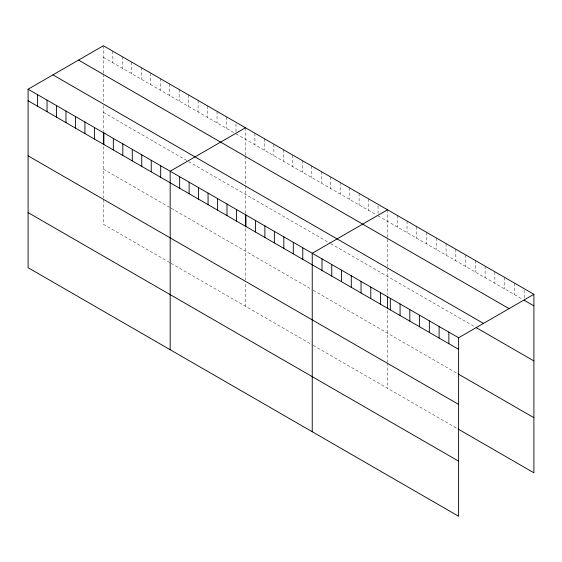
<?xml version="1.0" encoding="UTF-8"?>
<svg xmlns="http://www.w3.org/2000/svg" width="562" height="562" viewBox="0 0 562 562"><rect width="100%" height="100%" fill="white"/><g stroke="black" fill="none" stroke-linecap="round" stroke-linejoin="round"><path stroke-width="0.42" stroke-dasharray="2.81 2.11" d="M103.38 45.747L103.38 73.39M103.38 57.289L233.792 132.583M235.984 133.84L376.596 215.028M378.05 215.864L522.639 299.342M103.38 112.379L187.898 161.175M188.621 161.596L329.964 243.198M330.695 243.62L474.602 326.698M103.38 169.141L169.682 207.42M171.136 208.263L311.748 289.444M313.21 290.287L457.335 373.498M169.682 262.517L103.38 224.238L103.38 198.808M171.136 263.353L311.748 344.541M313.21 345.377L457.335 428.588M524.142 290.315L524.142 298.562M514.385 283.03L514.385 294.579M504.627 277.396L504.627 288.945M494.869 271.762L494.869 283.311M485.104 266.128L485.104 277.677M475.347 260.501L475.347 272.043M465.589 254.867L465.589 266.409M455.831 249.233L455.831 260.775M446.073 243.599L446.073 255.141M436.316 237.965L436.316 249.507M426.558 232.331L426.558 243.873M416.8 226.697L416.8 238.239M407.043 221.063L407.043 232.605M397.285 215.429L397.285 226.971M387.52 209.795L387.52 294.769M387.52 310.484L387.52 362.012M387.52 362.855L387.52 388.286M378.05 205.973L378.05 213.391M368.581 198.857L368.581 210.399M359.111 193.384L359.111 204.933M349.634 187.919L349.634 199.461M340.165 182.453L340.165 193.995M330.695 176.981L330.695 188.523M321.225 171.515L321.225 183.057M311.748 166.043L311.748 177.592M302.279 160.577L302.279 172.12M292.809 155.112L292.809 166.654M283.339 149.64L283.339 161.182M273.87 144.174L273.87 155.716M264.393 138.702L264.393 150.251M254.923 133.236L254.923 144.778M245.453 127.771L245.453 155.414M245.453 156.264L245.453 185.081M245.453 185.931L245.453 213.616M245.453 228.46L245.453 279.981M245.453 284.224L245.453 306.262M235.984 123.949L235.984 132.196M226.507 116.833L226.507 128.375M217.037 111.36L217.037 122.909M207.568 105.895L207.568 117.437M198.098 100.429L198.098 111.971M188.621 94.957L188.621 106.499M179.152 89.491L179.152 101.034M169.682 84.019L169.682 95.568M160.212 78.554L160.212 90.096M150.735 73.088L150.735 84.63M141.266 67.616L141.266 79.158M131.796 62.15L131.796 73.692M122.326 56.678L122.326 68.227M112.85 51.212L112.85 62.754M103.38 74.24L103.38 101.364M103.38 105.6L103.38 131.592M103.38 146.436L103.38 197.957"/><path stroke-width="0.84" d="M28.1 89.203L458.62 337.762L458.62 516.253L28.1 267.702L28.1 89.203L103.38 45.747L533.9 294.298L533.9 472.797L458.086 429.024M245.453 127.771L170.174 171.227L170.174 349.726M387.52 209.795L312.24 253.251L312.24 431.749M458.62 337.762L533.9 294.298M524.142 300.213L533.9 305.847M78.54 60.085L509.06 308.643M52.94 74.865L483.461 323.424M476.098 327.569L533.9 360.937M28.1 100.753L458.62 349.311M458.086 373.927L533.9 417.699M28.1 155.843L458.62 404.401M28.1 212.605L458.62 461.163M448.862 332.128L448.862 343.677M439.105 326.494L439.105 338.043M429.347 320.86L429.347 332.409M419.589 315.226L419.589 326.775M409.824 309.592L409.824 321.141M400.067 303.958L400.067 315.507M390.309 298.324L390.309 309.873M387.52 296.511L387.52 308.742M380.551 292.69L380.551 304.239M370.794 287.056L370.794 298.605M361.036 281.422L361.036 292.971M351.278 275.787L351.278 287.337M341.52 270.153L341.52 281.702M331.763 264.519L331.763 276.068M321.998 258.885L321.998 270.434M302.77 247.786L302.77 259.328M293.301 242.32L293.301 253.862M283.831 236.848L283.831 248.39M274.354 231.382L274.354 242.925M264.885 225.91L264.885 237.459M255.415 220.445L255.415 231.987M245.945 214.979L245.945 226.521M245.453 214.487L245.453 226.718M236.469 209.507L236.469 221.049M226.999 204.041L226.999 215.583M217.529 198.569L217.529 210.118M208.059 193.103L208.059 204.645M198.583 187.638L198.583 199.18M189.113 182.165L189.113 193.707M179.643 176.7L179.643 188.242M160.697 165.762L160.697 177.304M151.227 160.296L151.227 171.839M141.757 154.824L141.757 166.366M132.288 149.359L132.288 160.901M122.811 143.886L122.811 155.435M113.341 138.421L113.341 149.963M103.872 132.955L103.872 144.497M103.38 132.463L103.38 144.694M94.402 127.483L94.402 139.025M84.925 122.017L84.925 133.559M75.456 116.545L75.456 128.094M65.986 111.079L65.986 122.621M56.516 105.614L56.516 117.156M47.039 100.141L47.039 111.683M37.57 94.676L37.57 106.218"/></g></svg>
